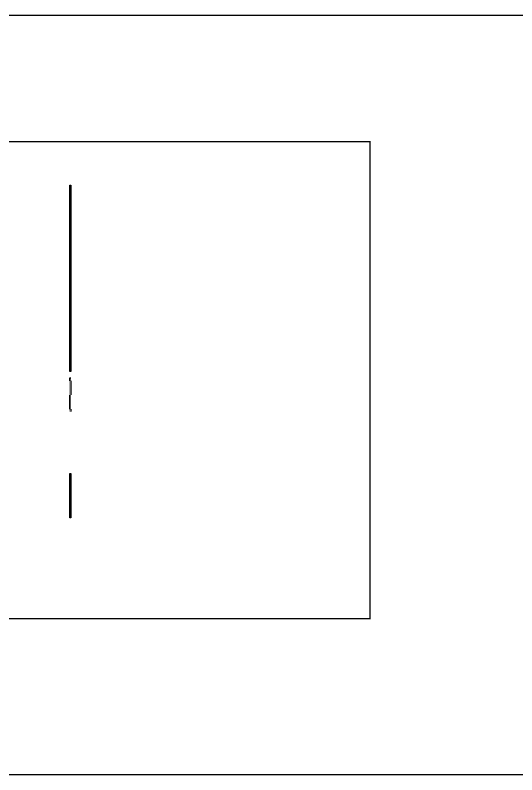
# Model space of a CAD drawing. Header units: inches. Extents: x 0 to 14480, y -2602 to 2880.
# Drawn here: x 5427 to 7237, y 0 to 2740 of the extents above; entities that cross this region are included whole.
import ezdxf

# ---------------------------------------------------------------- set-up
doc = ezdxf.new("R2010")
doc.units = ezdxf.units.IN
doc.header["$MEASUREMENT"] = 0
doc.linetypes.add('NBK_Hidden', pattern=[0.125, 0.083333, -0.041667])
doc.layers.add('!Extrusion', color=140, linetype='Continuous', lineweight=25)

# ---------------------------------------------------------------- blocks, each defined once
blk = doc.blocks.new('EAST-01')
at = {"layer": '!Extrusion', "color": 5}
for points in [[(504, 4113.9), (500, 4113.9), (500, 4257.4), (500.6, 4257.4, 1), (500.9, 4257.4), (504, 4257.4)], [(504, 3681.9), (500, 3681.9), (500, 3825.4), (500.6, 3825.4, 1), (500.9, 3825.4), (504, 3825.4)]]:
    blk.add_lwpolyline(points, format="xyb", close=True, dxfattribs=at)
at = {"layer": '!Extrusion', "color": 30}
blk.add_lwpolyline([(504, 3969.4), (500, 3969.4), (500, 4113.4), (500.6, 4113.4, 1), (500.9, 4113.4), (504, 4113.4)], format="xyb", close=True, dxfattribs=at)
at = {"layer": '!Extrusion', "color": 140}
blk.add_lwpolyline([(504, 3825.9), (500, 3825.9), (500, 3968.2), (500.6, 3968.2, 1), (500.9, 3968.2), (504, 3968.2)], format="xyb", close=True, dxfattribs=at)
at = {"layer": '!Extrusion', "color": 4}
blk.add_lwpolyline([(504, 3585.4), (500, 3585.4), (500, 3681.4), (500.6, 3681.4, 1), (500.9, 3681.4), (504, 3681.4)], format="xyb", close=True, dxfattribs=at)
at = {"layer": '!Extrusion', "color": 116, "linetype": 'NBK_Hidden'}
blk.add_lwpolyline([(500, 3441.8), (500, 3562.8), (504, 3562.8), (504, 3441.8)], close=True, dxfattribs=at)
at = {"layer": '!Extrusion', "color": 44}
blk.add_lwpolyline([(500, 3177.4), (500, 3217.4), (504, 3217.4), (504, 3177.4)], close=True, dxfattribs=at)
at = {"color": 84}
blk.add_lwpolyline([(504, 3057.4), (500, 3057.4), (500, 3176.5), (500.6, 3176.5, 1), (500.9, 3176.5), (504, 3176.5)], format="xyb", close=True, dxfattribs=at)

msp = doc.modelspace()

# ---------------------------------------------------------------- linework, layer by layer
at = {"color": 4}
msp.add_lwpolyline([(0, 2740), (14480, 2740), (14480, 0), (0, 0)], close=True, dxfattribs=at)
at = {"color": 3, "const_width": 5}
msp.add_lwpolyline([(4246.9, 2283.6), (6706.9, 2283.6), (6706.9, 563.6), (4246.9, 563.6)], close=True, dxfattribs=at)

# ---------------------------------------------------------------- block references
msp.add_blockref('EAST-01', (5124.1, -2130.9))

doc.saveas('drawing.dxf')
